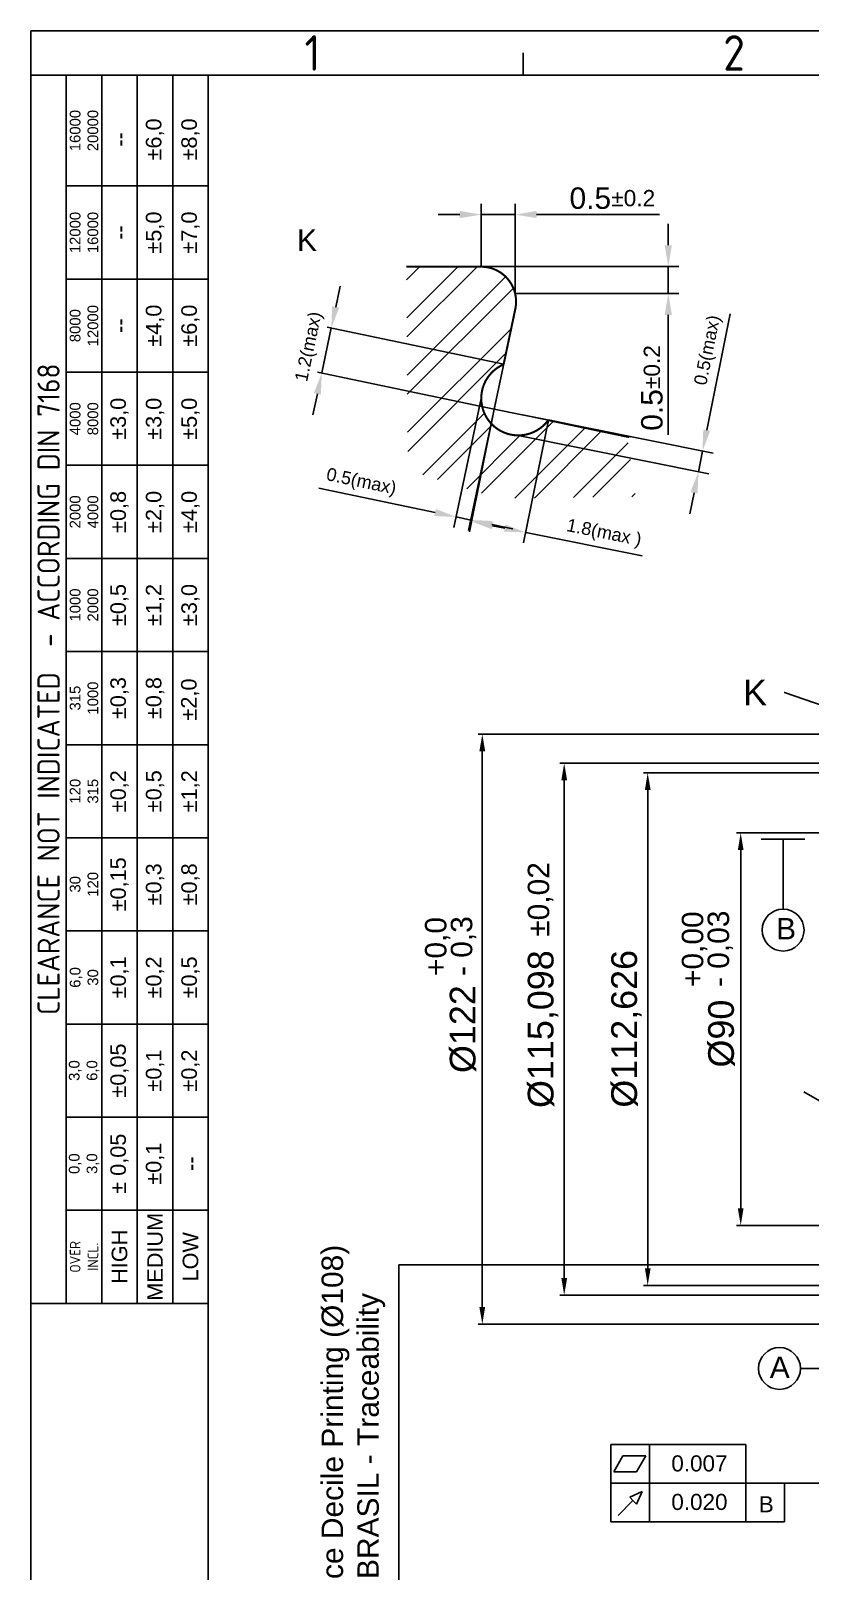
# Model space of a CAD drawing. Header units: millimetres. Extents: x 4980 to 5188, y 1170 to 1461.
# Drawn here: x 4980.2 to 5071.1, y 1281.2 to 1461 of the extents above; entities that cross this region are included whole.
import ezdxf
from ezdxf import colors
from ezdxf.entities.mleader import LeaderData, LeaderLine
from ezdxf.enums import TextEntityAlignment as Align
from ezdxf.math import Vec2, Vec3

# ---------------------------------------------------------------- set-up
doc = ezdxf.new("R2010")
doc.units = ezdxf.units.MM
doc.linetypes.add('ACAD_ISO04W100', pattern=[30, 24, -3, 0, -3])
doc.layers.add('AM_4', color=1, linetype='ACAD_ISO04W100', lineweight=25)
doc.layers.add('AM_5', color=1, linetype='Continuous', lineweight=25)
doc.styles.add('ACISOTS', font='isocp.shx', dxfattribs={"height": 1})
doc.styles.get("Standard").update_dxf_attribs({"font": 'arial.ttf'})
doc.dimstyles.new('ISO-25', dxfattribs={"dimtxt": 3, "dimasz": 2, "dimexe": 0.5, "dimexo": 0.625, "dimtad": 1, "dimtxsty": 'Standard', "dimcen": 2, "dimadec": 0, "dimazin": 0, "dimtfac": 1, "dimtmove": 0, "dimatfit": 3, "dimfxl": 1, "dimarcsym": 0})
doc.dimstyles.get("Standard").update_dxf_attribs({"dimtxt": 0.18, "dimasz": 0.18, "dimexe": 0.18, "dimexo": 0.0625, "dimgap": 0.09, "dimtad": 0, "dimtih": 1, "dimtoh": 1, "dimdec": 4, "dimzin": 0, "dimdsep": 46, "dimtxsty": 'Standard', "dimcen": 0.09, "dimadec": 0, "dimazin": 0, "dimtfac": 1, "dimtdec": 4, "dimtofl": 0, "dimtmove": 0, "dimatfit": 3, "dimfxl": 1, "dimtolj": 1, "dimtzin": 0, "dimarcsym": 0})

# ---------------------------------------------------------------- blocks, each defined once
blk = doc.blocks.new('*D12')
at = {"layer": 'AM_5', "color": 0, "lineweight": -2, "transparency": 16777216}
for p, q in [((5054.59, 1435.96), (5054.59, 1438.46)), ((5032.76, 1433.46), (5055.84, 1433.46)), ((5054.59, 1433.46), (5054.59, 1430.33)), ((5036.73, 1430.33), (5055.84, 1430.33)), ((5054.59, 1427.83), (5054.59, 1413.82))]:
    blk.add_line(p, q, dxfattribs=at)
at = {"layer": 'AM_5', "color": 0, "transparency": 16777216}
for points in [[(5054.17, 1435.96), (5055.01, 1435.96), (5054.59, 1433.46)], [(5054.17, 1427.83), (5055.01, 1427.83), (5054.59, 1430.33)]]:
    blk.add_solid(points, dxfattribs=at)
at = {"layer": 'Defpoints', "color": 0, "transparency": 16777216}
for p in [(5032.76, 1433.46), (5036.73, 1430.33), (5054.59, 1430.33)]:
    blk.add_point(p, dxfattribs=at)
at = {"layer": 'AM_5', "color": 0, "transparency": 16777216, "insert": (5052.69, 1419.31), "char_height": 2.5, "attachment_point": 5, "rotation": 90}
blk.add_mtext('\\A1;0.5\\H1.9;%%p0.2', dxfattribs=at)
blk = doc.blocks.new('*D13')
at = {"layer": 'AM_5', "color": 0, "lineweight": -2, "transparency": 16777216}
for p, q in [((5015.8, 1428.75), (5016.31, 1431.2)), ((5014.18, 1421.06), (5015.28, 1426.31)), ((5035.39, 1422.07), (5014.79, 1426.41)), ((5034.28, 1416.82), (5013.69, 1421.16)), ((5013.66, 1418.61), (5013.14, 1416.17))]:
    blk.add_line(p, q, dxfattribs=at)
at = {"layer": 'AM_5', "color": 0, "transparency": 16777216}
for points in [[(5015.39, 1428.84), (5016.21, 1428.67), (5015.28, 1426.31)], [(5013.25, 1418.7), (5014.07, 1418.53), (5014.18, 1421.06)]]:
    blk.add_solid(points, dxfattribs=at)
at = {"layer": 'Defpoints', "color": 0, "transparency": 16777216}
for p in [(5015.28, 1426.31), (5035.39, 1422.07), (5034.28, 1416.82)]:
    blk.add_point(p, dxfattribs=at)
at = {"layer": 'AM_5', "color": 0, "transparency": 16777216, "insert": (5012.79, 1424.09), "char_height": 1.5, "attachment_point": 5, "rotation": 78.0953}
blk.add_mtext('\\A1;1.2(max) ', dxfattribs=at)
blk = doc.blocks.new('*D14')
at = {"layer": 'AM_5', "color": 0, "lineweight": -2, "transparency": 16777216}
for p, q in [((5034.28, 1416.82), (5031.4, 1402.5)), ((5040.6, 1415.55), (5037.72, 1401.22)), ((5034.1, 1403.23), (5035.52, 1402.94)), ((5037.97, 1402.45), (5051.55, 1399.71))]:
    blk.add_line(p, q, dxfattribs=at)
at = {"layer": 'AM_5', "color": 0, "transparency": 16777216}
for points in [[(5034.18, 1403.64), (5034.01, 1402.82), (5031.64, 1403.72)], [(5035.6, 1403.35), (5035.43, 1402.54), (5037.97, 1402.45)]]:
    blk.add_solid(points, dxfattribs=at)
at = {"layer": 'Defpoints', "color": 0, "transparency": 16777216}
for p in [(5034.28, 1416.82), (5040.6, 1415.55), (5037.97, 1402.45)]:
    blk.add_point(p, dxfattribs=at)
at = {"layer": 'AM_5', "color": 0, "transparency": 16777216, "insert": (5047.07, 1402.26), "char_height": 1.5, "attachment_point": 5, "rotation": 348.6088}
blk.add_mtext('\\A1;1.8(max )', dxfattribs=at)
blk = doc.blocks.new('*D15')
at = {"layer": 'AM_5', "color": 0, "lineweight": -2, "transparency": 16777216}
for p, q in [((5059.07, 1414.37), (5061.81, 1427.95)), ((5037.58, 1416.15), (5059.81, 1411.68)), ((5037.1, 1413.75), (5059.32, 1409.28)), ((5058.1, 1409.52), (5058.58, 1411.92)), ((5057.6, 1407.07), (5057.11, 1404.62))]:
    blk.add_line(p, q, dxfattribs=at)
at = {"layer": 'AM_5', "color": 0, "transparency": 16777216}
for points in [[(5058.67, 1414.46), (5059.48, 1414.29), (5058.58, 1411.92)], [(5057.19, 1407.15), (5058.01, 1406.99), (5058.1, 1409.52)]]:
    blk.add_solid(points, dxfattribs=at)
at = {"layer": 'Defpoints', "color": 0, "transparency": 16777216}
for p in [(5037.58, 1416.15), (5037.1, 1413.75), (5058.58, 1411.92)]:
    blk.add_point(p, dxfattribs=at)
at = {"layer": 'AM_5', "color": 0, "transparency": 16777216, "insert": (5059.31, 1423.68), "char_height": 1.5, "attachment_point": 5, "rotation": 78.6088}
blk.add_mtext('\\A1;0.5(max) ', dxfattribs=at)
blk = doc.blocks.new('*D16')
at = {"layer": 'AM_5', "color": 0, "lineweight": -2, "transparency": 16777216}
for p, q in [((5032.76, 1418.09), (5029.59, 1403.02)), ((5034.47, 1417.73), (5031.3, 1402.66)), ((5027.4, 1404.76), (5013.85, 1407.62)), ((5031.56, 1403.89), (5029.85, 1404.25)), ((5034, 1403.37), (5036.45, 1402.86))]:
    blk.add_line(p, q, dxfattribs=at)
at = {"layer": 'AM_5', "color": 0, "transparency": 16777216}
for points in [[(5027.49, 1405.17), (5027.31, 1404.36), (5029.85, 1404.25)], [(5034.09, 1403.78), (5033.92, 1402.96), (5031.56, 1403.89)]]:
    blk.add_solid(points, dxfattribs=at)
at = {"layer": 'Defpoints', "color": 0, "transparency": 16777216}
for p in [(5032.76, 1418.09), (5034.47, 1417.73), (5031.56, 1403.89)]:
    blk.add_point(p, dxfattribs=at)
at = {"layer": 'AM_5', "color": 0, "transparency": 16777216, "insert": (5018.76, 1408.23), "char_height": 1.5, "attachment_point": 5, "rotation": 348.0953}
blk.add_mtext('\\A1;0.5(max)', dxfattribs=at)
blk = doc.blocks.new('*D17')
at = {"layer": 'AM_5', "color": 0, "lineweight": -2, "transparency": 16777216}
for p, q in [((5032.76, 1433.46), (5032.76, 1440.79)), ((5036.73, 1430.33), (5036.73, 1440.79)), ((5030.26, 1439.54), (5027.76, 1439.54)), ((5032.76, 1439.54), (5036.73, 1439.54)), ((5039.23, 1439.54), (5053.55, 1439.54))]:
    blk.add_line(p, q, dxfattribs=at)
at = {"layer": 'AM_5', "color": 0, "transparency": 16777216}
for points in [[(5030.26, 1439.96), (5030.26, 1439.12), (5032.76, 1439.54)], [(5039.23, 1439.96), (5039.23, 1439.12), (5036.73, 1439.54)]]:
    blk.add_solid(points, dxfattribs=at)
at = {"layer": 'Defpoints', "color": 0, "transparency": 16777216}
for p in [(5032.76, 1439.54), (5032.76, 1433.46), (5036.73, 1430.33)]:
    blk.add_point(p, dxfattribs=at)
at = {"layer": 'AM_5', "color": 0, "transparency": 16777216, "insert": (5048.07, 1441.44), "char_height": 2.5, "attachment_point": 5}
blk.add_mtext('\\A1;0.5\\H1.9;%%p0.2\\H2.5; ', dxfattribs=at)
blk = doc.blocks.new('*D20')
at = {"layer": 'AM_5', "color": 0, "lineweight": -2, "ltscale": 0.25, "transparency": 16777216}
for p, q in [((5078.04, 1378.9), (5032.4, 1378.9)), ((5032.9, 1376.9), (5032.9, 1312.03)), ((5078.04, 1310.03), (5032.4, 1310.03))]:
    blk.add_line(p, q, dxfattribs=at)
at = {"layer": 'AM_5', "color": 0, "ltscale": 0.25, "transparency": 16777216}
for points in [[(5032.56, 1376.9), (5033.23, 1376.9), (5032.9, 1378.9)], [(5032.56, 1312.03), (5033.23, 1312.03), (5032.9, 1310.03)]]:
    blk.add_solid(points, dxfattribs=at)
at = {"layer": 'Defpoints', "color": 0, "ltscale": 0.25, "transparency": 16777216}
for p in [(5078.67, 1378.9), (5032.9, 1310.03), (5078.67, 1310.03)]:
    blk.add_point(p, dxfattribs=at)
at = {"layer": 'AM_5', "color": 0, "ltscale": 0.25, "transparency": 16777216, "insert": (5030.66, 1344.47), "char_height": 3, "attachment_point": 5, "rotation": 90}
blk.add_mtext('%%C122', dxfattribs=at)
blk = doc.blocks.new('*D21')
at = {"layer": 'AM_5', "color": 0, "lineweight": -2, "ltscale": 0.25, "transparency": 16777216}
for p, q in [((5076.94, 1375.52), (5041.95, 1375.52)), ((5042.45, 1373.52), (5042.45, 1315.42)), ((5076.94, 1313.42), (5041.95, 1313.42))]:
    blk.add_line(p, q, dxfattribs=at)
at = {"layer": 'AM_5', "color": 0, "ltscale": 0.25, "transparency": 16777216}
for points in [[(5042.12, 1373.52), (5042.79, 1373.52), (5042.45, 1375.52)], [(5042.12, 1315.42), (5042.79, 1315.42), (5042.45, 1313.42)]]:
    blk.add_solid(points, dxfattribs=at)
at = {"layer": 'Defpoints', "color": 0, "ltscale": 0.25, "transparency": 16777216}
for p in [(5077.57, 1375.52), (5042.45, 1313.42), (5077.57, 1313.42)]:
    blk.add_point(p, dxfattribs=at)
at = {"layer": 'AM_5', "color": 0, "ltscale": 0.25, "transparency": 16777216, "insert": (5039.98, 1344.47), "char_height": 3, "attachment_point": 5, "rotation": 90}
blk.add_mtext('%%c115,098', dxfattribs=at)
blk = doc.blocks.new('*D22')
at = {"layer": 'AM_5', "color": 0, "lineweight": -2, "ltscale": 0.25, "transparency": 16777216}
for p, q in [((5083.31, 1374.38), (5051.69, 1374.38)), ((5052.19, 1372.38), (5052.19, 1316.56)), ((5083.31, 1314.56), (5051.69, 1314.56))]:
    blk.add_line(p, q, dxfattribs=at)
at = {"layer": 'AM_5', "color": 0, "ltscale": 0.25, "transparency": 16777216}
for points in [[(5051.86, 1372.38), (5052.53, 1372.38), (5052.19, 1374.38)], [(5051.86, 1316.56), (5052.53, 1316.56), (5052.19, 1314.56)]]:
    blk.add_solid(points, dxfattribs=at)
at = {"layer": 'Defpoints', "color": 0, "ltscale": 0.25, "transparency": 16777216}
for p in [(5083.94, 1374.38), (5052.19, 1314.56), (5083.94, 1314.56)]:
    blk.add_point(p, dxfattribs=at)
at = {"layer": 'AM_5', "color": 0, "ltscale": 0.25, "transparency": 16777216, "insert": (5049.72, 1344.51), "char_height": 3, "attachment_point": 5, "rotation": 90}
blk.add_mtext('%%c112,626', dxfattribs=at)
blk = doc.blocks.new('*D23')
at = {"layer": 'AM_5', "color": 0, "lineweight": -2, "ltscale": 0.25, "transparency": 16777216}
for p, q in [((5080.24, 1367.37), (5062.54, 1367.37)), ((5063.04, 1365.37), (5063.04, 1323.57)), ((5080.24, 1321.57), (5062.54, 1321.57))]:
    blk.add_line(p, q, dxfattribs=at)
at = {"layer": 'AM_5', "color": 0, "ltscale": 0.25, "transparency": 16777216}
for points in [[(5062.7, 1365.37), (5063.37, 1365.37), (5063.04, 1367.37)], [(5062.7, 1323.57), (5063.37, 1323.57), (5063.04, 1321.57)]]:
    blk.add_solid(points, dxfattribs=at)
at = {"layer": 'Defpoints', "color": 0, "ltscale": 0.25, "transparency": 16777216}
for p in [(5080.87, 1367.37), (5063.04, 1321.57), (5080.87, 1321.57)]:
    blk.add_point(p, dxfattribs=at)
at = {"layer": 'AM_5', "color": 0, "ltscale": 0.25, "transparency": 16777216, "insert": (5060.8, 1343.95), "char_height": 3, "attachment_point": 5, "rotation": 90}
blk.add_mtext('%%C90', dxfattribs=at)

msp = doc.modelspace()

# ---------------------------------------------------------------- hatches: boundary and pattern name
h = msp.add_hatch()
h.set_pattern_fill('ANSI32', color=1, scale=0.5, style=0)
h.paths.add_polyline_path([(5049.81706, 1413.6081), (5040.60487, 1415.54508, -1.313627794), (5035.38956, 1422.06982), (5036.75277, 1428.5361, 0.476465025), (5032.76052, 1433.45774), (5024.02973, 1433.45774), (5024.22294, 1409.69937), (5034.6984, 1406.4061), (5050.79958, 1406.59983)])

# ---------------------------------------------------------------- linework, layer by layer
at = {"color": 135, "lineweight": 25}
for p, q in [((4980.2381, 1170.15583), (4980.2381, 1460.98679)), ((4980.2381, 1460.98679), (5188.2702, 1460.98679)), ((5037.6798, 1455.81186), (5037.6798, 1458.39932)), ((4984.37804, 1312.46635), (4984.37804, 1455.81186)), ((4988.51798, 1455.81186), (4988.51798, 1312.46635)), ((4992.65793, 1455.81186), (4992.65793, 1312.46635)), ((4996.79787, 1312.46635), (4996.79787, 1455.81186)), ((5000.93781, 1442.87454), (4984.37804, 1442.87454)), ((5000.93781, 1432.00719), (4984.37804, 1432.00719)), ((5000.93781, 1421.13984), (4984.37804, 1421.13984)), ((5000.93781, 1410.27249), (4984.37804, 1410.27249)), ((5000.93781, 1399.40514), (4984.37804, 1399.40514)), ((5000.93781, 1388.53779), (4984.37804, 1388.53779)), ((5000.93781, 1377.67045), (4984.37804, 1377.67045)), ((5000.93781, 1366.8031), (4984.37804, 1366.8031)), ((5000.93781, 1355.93575), (4984.37804, 1355.93575)), ((5000.93781, 1345.0684), (4984.37804, 1345.0684)), ((5000.93781, 1334.20105), (4984.37804, 1334.20105)), ((5000.93781, 1323.3337), (4984.37804, 1323.3337))]:
    msp.add_line(p, q, dxfattribs=at)
for p, q in [((5183.09528, 1455.81186), (4999.90283, 1455.81186)), ((5000.93781, 1455.81186), (5000.93781, 1175.33076)), ((5036.75277, 1428.5361), (5034.28256, 1416.81887)), ((5034.28256, 1416.81887), (5050.20542, 1413.61081))]:
    msp.add_line(p, q)
msp.add_lwpolyline([(5000.93781, 1455.81186), (5000.93781, 1312.46635), (4980.2381, 1312.46635), (4980.2381, 1455.81186)], close=True, dxfattribs=at)
at = {"const_width": 0.24}
for points in [[(5024.02973, 1433.45774), (5032.76052, 1433.45774, -0.476465025), (5036.75277, 1428.5361), (5035.38956, 1422.06982)], [(5035.38632, 1422.05446, 0.299462617), (5032.77619, 1418.08725, 0.726526842), (5040.59103, 1415.54787, 0.726526842)]]:
    msp.add_lwpolyline(points, format="xyb", dxfattribs=at)
msp.add_lwpolyline([(5040.60487, 1415.54508), (5050.02525, 1413.56433)], dxfattribs=at)
for centre, radius, start, end in [((5032.76052, 1429.37774), 4.08, 348.0953339, 90), ((5037.09619, 1418.08725), 4.33284, 113.1962874, 324.0753762)]:
    msp.add_arc(centre, radius, start, end)
at = {"layer": 'AM_4'}
for p, q in [((5047.8956, 1291.47953), (5047.8956, 1295.97953)), ((5047.8956, 1295.97953), (5063.6456, 1295.97953)), ((5049.28971, 1294.66621), (5048.23895, 1292.81133)), ((5049.28971, 1294.66621), (5051.95327, 1294.66621)), ((5051.95327, 1294.66621), (5050.90251, 1292.81133)), ((5052.3956, 1291.47953), (5052.3956, 1295.97953)), ((5063.6456, 1295.97953), (5063.6456, 1291.47953)), ((5048.23895, 1292.81133), (5050.90251, 1292.81133)), ((5047.8956, 1291.47953), (5068.1456, 1291.47953)), ((5047.8956, 1286.97953), (5047.8956, 1291.47953)), ((5068.1456, 1291.47953), (5047.8956, 1291.47953)), ((5052.3956, 1286.97953), (5052.3956, 1291.47953)), ((5063.6456, 1291.47953), (5063.6456, 1286.97953)), ((5068.1456, 1291.47953), (5068.1456, 1286.97953)), ((5068.1456, 1291.47953), (5077.56577, 1291.47953)), ((5048.72966, 1287.6957), (5050.45847, 1289.4437)), ((5051.52818, 1290.50113), (5050.0911, 1289.84293)), ((5050.0911, 1289.84293), (5050.49089, 1289.41133)), ((5050.45847, 1289.4437), (5050.87987, 1289.04446)), ((5050.87987, 1289.04446), (5051.52818, 1290.50113)), ((5068.1456, 1286.97953), (5047.8956, 1286.97953))]:
    msp.add_line(p, q, dxfattribs=at)
at = {"layer": 'AM_5', "ltscale": 0.25}
for p, q in [((5065.4429, 1366.64161), (5070.53014, 1366.64161)), ((5067.98652, 1366.64161), (5067.98652, 1358.47313)), ((5023.16481, 1260.45804), (5023.16481, 1316.95026)), ((5077.03401, 1304.8633), (5070.00386, 1304.8633))]:
    msp.add_line(p, q, dxfattribs=at)
at = {"layer": 'AM_5'}
for p, q in [((5070.41716, 1337.14607), (5077.56577, 1333.01882)), ((5023.16481, 1316.95026), (5077.58729, 1316.95026))]:
    msp.add_line(p, q, dxfattribs=at)
at = {"layer": 'AM_5', "ltscale": 0.25}
for centre in [(5067.98652, 1356.03054), (5067.56127, 1304.8633)]:
    msp.add_circle(centre, 2.44259, dxfattribs=at)

# ---------------------------------------------------------------- texts
at = {"color": 135, "lineweight": 25, "style": 'ACISOTS'}
for s, p in [('1', (5013.09889, 1458.39932)), ('2', (5062.26071, 1458.39932))]:
    msp.add_text(s, height=4.13994, dxfattribs=at).set_placement(p, align=Align.MIDDLE)
at = {"color": 135, "lineweight": 25, "attachment_point": 5, "rotation": 90}
for s, insert, char_height, width in [('16000\\P20000', (4986.44801, 1449.3432), 1.241983, 12.93732), ('±6,0', (4994.7279, 1448.30821), 1.811225, 10.8673488), ('±8,0', (4998.86784, 1448.30821), 1.811225, 10.8673488), ('--', (4990.58796, 1448.30821), 1.811225, 10.8673488), ('12000\\P16000', (4986.44801, 1437.44086), 1.241983, 10.8673488), ('±5,0', (4994.7279, 1437.44086), 1.811225, 10.8673488), ('±7,0', (4998.86784, 1437.44086), 1.811225, 10.8673488), ('--', (4990.58796, 1437.44086), 1.811225, 10.8673488), ('8000\\P12000', (4986.44801, 1426.57352), 1.241983, 10.8673488), ('±4,0', (4994.7279, 1426.57352), 1.811225, 10.8673488), ('±6,0', (4998.86784, 1426.57352), 1.811225, 10.8673488), ('--', (4990.58796, 1426.57352), 1.811225, 10.8673488), ('{\\Fisocp.shx|c0;CLEARANCE NOT INDICATED  - ACCORDING DIN 7168}', (4982.30807, 1384.13911), 2.587464, 143.3455056), ('4000\\P8000', (4986.44801, 1415.70617), 1.241983, 10.8673488), ('±3,0', (4990.58796, 1415.70617), 1.811225, 10.8673488), ('±3,0', (4994.7279, 1415.70617), 1.811225, 10.8673488), ('±5,0', (4998.86784, 1415.70617), 1.811225, 10.8673488), ('2000\\P4000', (4986.44801, 1404.83882), 1.241983, 10.8673488), ('±0,8', (4990.58796, 1404.83882), 1.811225, 10.8673488), ('±2,0', (4994.7279, 1404.83882), 1.811225, 10.8673488), ('±4,0', (4998.86784, 1404.83882), 1.811225, 10.8673488), ('1000\\P2000', (4986.44801, 1393.97147), 1.241983, 10.8673488), ('±0,5', (4990.58796, 1393.97147), 1.811225, 10.8673488), ('±1,2', (4994.7279, 1393.97147), 1.811225, 10.8673488), ('±3,0', (4998.86784, 1393.97147), 1.811225, 10.8673488), ('315\\P1000', (4986.44801, 1383.10412), 1.241983, 10.8673488), ('±0,3', (4990.58796, 1383.10412), 1.811225, 10.8673488), ('±0,8', (4994.7279, 1383.10412), 1.811225, 10.8673488), ('±2,0', (4998.83381, 1382.94132), 1.811225, 10.8673488), ('120\\P315', (4986.44801, 1372.23677), 1.241983, 10.8673488), ('±0,2', (4990.58796, 1372.23677), 1.811225, 10.8673488), ('±0,5', (4994.7279, 1372.23677), 1.811225, 10.8673488), ('±1,2', (4998.86784, 1372.23677), 1.811225, 10.8673488), ('30\\P120', (4986.44801, 1361.36942), 1.241983, 10.8673488), ('±0,15', (4990.58796, 1361.36942), 1.811225, 10.8673488), ('±0,3', (4994.7279, 1361.36942), 1.811225, 10.8673488), ('±0,8', (4998.86784, 1361.36942), 1.811225, 10.8673488), ('±0,1', (4990.58796, 1350.50207), 1.811225, 10.8673488), ('±0,2', (4994.7279, 1350.50207), 1.811225, 10.8673488), ('±0,5', (4998.86784, 1350.50207), 1.811225, 10.8673488), ('6,0\\P30', (4986.44801, 1350.50207), 1.241983, 10.8673488), ('±0,05', (4990.58796, 1339.63472), 1.811225, 10.8673488), ('±0,1', (4994.7279, 1339.63472), 1.811225, 10.8673488), ('±0,2', (4998.86784, 1339.63472), 1.811225, 10.8673488), ('3,0\\P6,0', (4986.44801, 1339.63472), 1.241983, 10.8673488), ('± 0,05', (4990.58796, 1328.76738), 1.811225, 10.8673488), ('\\pt4.79529;±0,1', (4994.7279, 1328.76738), 1.8112248, 10.8673488), ('0,0\\P3,0', (4986.44801, 1328.76738), 1.241983, 10.8673488), ('--', (4998.86784, 1328.76738), 1.811225, 10.8673488), ('MEDIUM', (4994.7279, 1317.90003), 1.811225, 10.8673488), ('{\\Fisocp.shx|c0;OVER\\PINCL.}', (4986.44801, 1317.90003), 1.2419827, 10.8673488), ('HIGH', (4990.58796, 1317.90003), 1.811225, 10.8673488), ('LOW', (4998.86784, 1317.90003), 1.811225, 10.8673488)]:
    msp.add_mtext(s, dxfattribs=dict(at, insert=insert, char_height=char_height, width=width))
at = {"layer": 'AM_4', "char_height": 1.875, "attachment_point": 1}
for s, insert, width in [('0.007', (5054.94497, 1294.72445), 4.9152), ('0.020', (5054.94497, 1290.22445), 4.9152), ('B', (5065.14415, 1289.95442), 2.700375)]:
    msp.add_mtext(s, dxfattribs=dict(at, insert=insert, width=width))
at = {"layer": 'AM_5', "ltscale": 0.25, "char_height": 2.5, "attachment_point": 1}
for s, width, insert in [('K', 9.556513, (5011.28109, 1437.79988)), ('B', 10.3025832, (5067.1687, 1357.44547)), ('A', 10.3025832, (5066.42779, 1306.25226))]:
    msp.add_mtext_dynamic_manual_height_columns(s, width=width, gutter_width=12.5, heights=[0], dxfattribs=dict(at, insert=insert))
at = {"layer": 'AM_5', "ltscale": 0.25, "char_height": 2.5, "attachment_point": 1, "rotation": 90}
for s, width, insert in [('%%P0,02', 22.6774497, (5038.19879, 1355.24862)), ('+0,0', 22.6774497, (5026.21136, 1350.66454)), ('- 0,3', 22.6774497, (5029.22535, 1350.66454)), ('+0,00', 22.6774497, (5056.16738, 1349.37903)), ('- 0,03', 22.6774497, (5059.18137, 1349.37903)), ('Circumference Decile Printing (%%C108)\\P32218 - ZTLBRASIL - Traceability', 89.5384168, (5014.15286, 1261.27336))]:
    msp.add_mtext_dynamic_manual_height_columns(s, width=width, gutter_width=12.5, heights=[0], dxfattribs=dict(at, insert=insert))

# ---------------------------------------------------------------- dimensions: what is measured, and where the dimension line sits
at = {"layer": 'AM_5'}
dim = msp.add_linear_dim(base=(5032.76052, 1439.53843), p1=(5036.7276, 1430.33099), p2=(5032.76052, 1433.45774), text='0.5\\H1.9;%%p0.2\\H2.5; ', dimstyle='Standard', override={"dimtxt": 2.5, "dimasz": 2.5, "dimexe": 1.25, "dimexo": 0, "dimgap": 0.625, "dimtad": 1, "dimtih": 0, "dimtoh": 0, "dimzin": 8, "dimlunit": 6, "dimcen": 2.5, "dimtofl": 1}, dxfattribs=at)
dim.commit()
dim.dimension.update_dxf_attribs({"geometry": '*D17', "text_midpoint": (5048.06927, 1439.53843), "dimtype": 160})
for base, p1, p2, angle, text, override, picture, middle, dimtype in [((5054.58958, 1430.33099), (5032.76052, 1433.45774), (5036.7276, 1430.33099), 90, '0.5\\H1.9;%%p0.2', {"dimtxt": 2.5, "dimasz": 2.5, "dimexe": 1.25, "dimexo": 0, "dimgap": 0.625, "dimtad": 1, "dimtih": 0, "dimtoh": 0, "dimzin": 8, "dimlunit": 6, "dimcen": 2.5, "dimtofl": 1}, '*D12', (5054.58958, 1419.30599), 160), ((5015.28316, 1426.30861), (5034.28256, 1416.81887), (5035.38956, 1422.06982), 78.0953339, '1.2(max) ', {"dimtxt": 1.5, "dimasz": 2.5, "dimexe": 0.5, "dimexo": 0, "dimgap": 1, "dimtad": 1, "dimtih": 0, "dimtoh": 0, "dimzin": 8, "dimlunit": 6, "dimcen": 2.5, "dimaunit": 1, "dimtofl": 1}, '*D13', (5014.72967, 1423.68314), 161), ((5058.58023, 1411.9235), (5037.09619, 1413.75441), (5037.57976, 1416.15457), 78.6088223, '0.5(max) ', {"dimtxt": 1.5, "dimasz": 2.5, "dimexe": 1.25, "dimexo": 0, "dimgap": 0.625, "dimtad": 1, "dimtih": 0, "dimtoh": 0, "dimzin": 8, "dimlunit": 6, "dimcen": 2.5, "dimaunit": 1, "dimtofl": 1}, '*D15', (5060.88447, 1423.36035), 161), ((5031.55638, 1403.88744), (5032.76335, 1418.08725), (5034.47393, 1417.72663), 348.0953339, '0.5(max)', {"dimtxt": 1.5, "dimasz": 2.5, "dimexe": 1.25, "dimexo": 0, "dimgap": 0.625, "dimtad": 1, "dimtih": 0, "dimtoh": 0, "dimzin": 8, "dimlunit": 6, "dimcen": 2.5, "dimaunit": 1, "dimtofl": 1}, '*D16', (5018.43006, 1406.65471), 161), ((5037.96658, 1402.45022), (5034.28256, 1416.81887), (5040.60487, 1415.54508), 348.6088223, '1.8(max )', {"dimtxt": 1.5, "dimasz": 2.5, "dimexe": 1.25, "dimexo": 0, "dimgap": 0.625, "dimtad": 1, "dimtih": 0, "dimtoh": 0, "dimzin": 8, "dimlunit": 6, "dimcen": 2.5, "dimaunit": 1, "dimtofl": 1}, '*D14', (5046.74845, 1400.6809), 161)]:
    dim = msp.add_linear_dim(base=base, p1=p1, p2=p2, angle=angle, text=text, dimstyle='Standard', override=override, dxfattribs=at)
    dim.commit()
    dim.dimension.update_dxf_attribs({"geometry": picture, "text_midpoint": middle, "dimtype": dimtype})
at = {"layer": 'AM_5', "ltscale": 0.25}
dim = msp.add_linear_dim(base=(5032.89726, 1310.03239), p1=(5078.66577, 1378.9029), p2=(5078.66577, 1310.03239), angle=90, text='%%C122', dimstyle='ISO-25', dxfattribs=at)
dim.commit()
dim.dimension.update_dxf_attribs({"geometry": '*D20', "text_midpoint": (5030.65664, 1344.46764)})
for base, p1, p2, text, picture, middle in [((5042.45378, 1313.419), (5077.56577, 1375.51629), (5077.56577, 1313.419), '%%c115,098', '*D21', (5042.45378, 1344.46764)), ((5052.19408, 1314.55747), (5083.93849, 1374.37781), (5083.93849, 1314.55747), '%%c112,626', '*D22', (5052.19408, 1344.5057)), ((5063.03706, 1321.57), (5080.86577, 1367.36529), (5080.86577, 1321.57), '%%C90', '*D23', (5063.03706, 1343.95477))]:
    dim = msp.add_linear_dim(base=base, p1=p1, p2=p2, angle=90, text=text, dimstyle='ISO-25', dxfattribs=at)
    dim.commit()
    dim.dimension.update_dxf_attribs({"geometry": picture, "text_midpoint": middle, "dimtype": 160})

# ---------------------------------------------------------------- leaders
ml = msp.add_multileader_mtext('Standard', dxfattribs=at)
ml.set_content('K', color=256)
ml.set_leader_properties()
ml.build(insert=Vec2(0, 0))
ml.multileader.update_dxf_attribs({"arrow_head_size": 2.5})
ctx = ml.context
ctx.base_point, ctx.char_height, ctx.arrow_head_size, ctx.plane_origin = Vec3(5061.6208, 1383.77064), 3, 2.5, Vec3(5080.855, 1379.38788)
ctx.text_align_type = 2
notes = []
notes.append((ctx, [(0, (1, 1, 0), (5068.15873, 1383.77064), (-1, 0), 0.05771, [(0, [(5080.855, 1379.38788)], 0, [])])]))
ctx.mtext.insert, ctx.mtext.alignment, ctx.mtext.flow_direction = Vec3(5066.10102, 1385.27064), 3, 5
for ctx, leaders in notes:
    for number, flags, end, landing, length, lines in leaders:
        leader = LeaderData()
        leader.index, (leader.has_last_leader_line, leader.has_dogleg_vector, leader.attachment_direction) = number, flags
        leader.last_leader_point, leader.dogleg_vector, leader.dogleg_length = Vec3(end), Vec3(landing), length
        for number, points, colour, breaks in lines:
            line = LeaderLine()
            line.index, line.vertices, line.color, line.breaks = number, Vec3.list(points), colors.encode_raw_color(colour), breaks
            leader.lines.append(line)
        ctx.leaders.append(leader)

doc.saveas('drawing.dxf')
